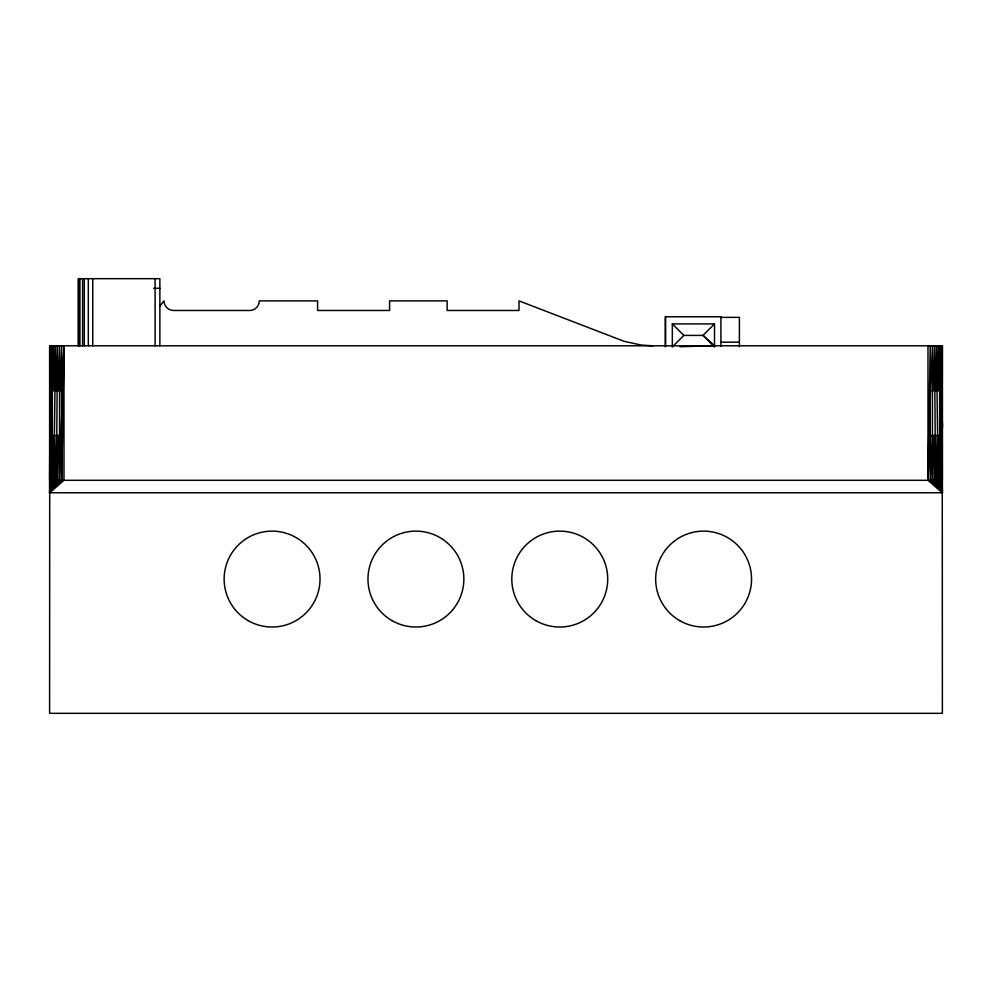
<?xml version="1.0" encoding="UTF-8"?>
<svg xmlns="http://www.w3.org/2000/svg" width="992" height="992" viewBox="0 0 992 992"><rect width="100%" height="100%" fill="white"/><g stroke="black" fill="none" stroke-linecap="round" stroke-linejoin="round"><path stroke-width="1.49" d="M50.468 390.637L51.162 345.799L51.162 480.302L49.6 492.764L61.74 480.302L61.492 390.637L63.984 345.799L63.984 480.302L49.6 492.764L49.774 345.799L49.6 713.322L942.375 713.322L942.202 345.799L942.375 492.764L49.6 492.764L50.307 480.302L50.307 345.799L49.6 480.302L942.375 480.302L942.375 345.799L49.6 345.799L49.774 480.302M942.202 480.302L942.375 345.799M941.507 390.637L941.668 345.799L942.152 390.637L930.484 390.637L927.991 480.302L942.375 492.764L940.8 345.799L940.8 480.302L942.375 492.764L930.236 480.302L930.236 345.799L927.991 480.302L930.484 435.463L942.152 435.463L941.668 480.302M942.4 421.811L942.375 427.552L942.4 423.72M49.823 390.637L61.492 390.637L61.74 345.799M51.522 390.637L52.353 345.799L52.353 480.302L49.6 492.764L59.545 480.302L59.545 345.799L61.492 390.637M940.441 390.637L939.622 345.799L939.622 480.302L942.375 492.764L932.43 480.302L932.43 345.799L930.484 390.637M56.792 390.637L55.527 345.799L53.816 480.302L49.6 492.764L57.449 480.302L56.792 435.463L57.449 345.799L59.061 390.637M935.183 390.637L936.448 345.799L938.159 480.302L942.375 492.764L934.514 480.302L935.183 435.463L934.514 345.799L932.914 390.637M940.8 480.302L941.507 435.463M61.74 480.302L63.984 345.799L59.545 480.302M942.375 492.764L936.448 480.302L937.229 435.463M52.96 390.637L53.816 345.799L54.734 390.637M938.159 480.302L939.002 435.463M939.622 480.302L940.441 435.463M937.229 390.637L938.159 345.799L939.002 390.637M49.6 492.764L55.527 480.302L56.792 435.463M57.449 480.302L59.061 435.463M159.873 306.094L163.99 300.886C163.903 306.007 168.454 310.558 173.588 310.471L249.711 310.471C254.832 310.558 259.383 306.007 259.296 300.886L317.564 300.886L317.564 310.471L389.596 310.471L389.596 300.886L447.132 300.886L447.132 310.471L519.002 310.471L519.002 300.886L624.092 341.31L641.34 345.08L653.108 345.799M683.835 335.408L672.328 346.915L672.328 323.9L714.513 323.9L714.513 346.915L703.006 335.408L683.835 335.408L672.328 323.9M714.513 323.9L703.006 335.408L714.513 345.799L679.855 346.716M153.723 288.263L159.873 288.263M720.961 317.366L739.4 317.366L739.4 346.617M720.961 342.19L739.4 342.19M61.492 435.463L49.823 435.463L50.307 480.302M930.484 435.463L932.43 480.302M932.914 435.463L934.514 480.302M935.183 435.463L936.448 480.302M52.96 435.463L53.816 480.302M54.734 435.463L55.527 480.302M51.522 435.463L52.353 480.302M50.468 435.463L51.162 480.302M927.991 345.799L927.991 480.302M720.924 346.444L720.924 316.77L665.26 316.77L665.26 346.444M665.632 317.366L665.632 346.617M159.873 345.799L159.873 278.678L78.368 278.678L78.368 345.799M155.087 278.678L155.087 345.799M92.752 278.678L92.752 345.799M88.313 278.678L88.313 345.799M84.295 278.678L84.295 345.799M82.584 278.678L82.584 345.799M79.93 278.678L79.93 345.799M79.075 278.678L79.075 345.799M78.542 278.678L78.542 345.799M679.632 620.595A47.951 47.951 0 0 0 751.552 579.068A47.951 47.951 0 0 0 679.632 537.552A47.951 47.951 0 0 0 679.632 620.595M535.779 620.595A47.951 47.951 0 0 0 607.712 579.068A47.951 47.951 0 0 0 535.779 537.552A47.951 47.951 0 0 0 535.779 620.595M248.099 620.595A47.951 47.951 0 0 0 320.019 579.068A47.951 47.951 0 0 0 248.099 537.552A47.951 47.951 0 0 0 248.099 620.595M391.939 620.595A47.951 47.951 0 0 0 463.859 579.068A47.951 47.951 0 0 0 391.939 537.552A47.951 47.951 0 0 0 391.939 620.595"/></g></svg>
